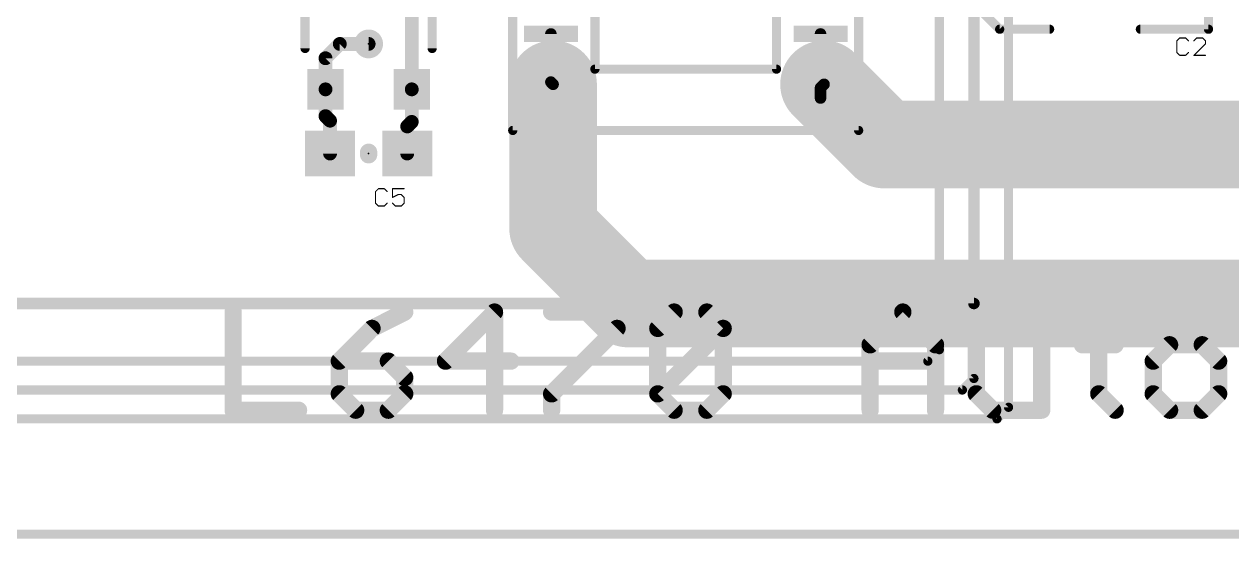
# Model space of a CAD drawing. Extents: x -0.1 to 74.4, y -25.4 to 49.6.
# Drawn here: x 24.8 to 51.4, y -0.1 to 11.23 of the extents above; entities that cross this region are included whole.
import ezdxf

# ---------------------------------------------------------------- set-up
doc = ezdxf.new("R2010")
doc.units = 0
for name, color, linetype in [('1', 12, 'CONTINUOUS'), ('15', 12, 'CONTINUOUS'), ('16', 132, 'CONTINUOUS'), ('18', 110, 'CONTINUOUS'), ('2', 132, 'CONTINUOUS'), ('20', 53, 'CONTINUOUS'), ('21', 41, 'CONTINUOUS'), ('23', 53, 'CONTINUOUS'), ('25', 253, 'CONTINUOUS')]:
    doc.layers.add(name, color=color, linetype=linetype)

# ---------------------------------------------------------------- blocks, each defined once
blk = doc.blocks.new('RECT')
blk.add_solid([(-0.5, -0.5), (0.5, -0.5), (-0.5, 0.5), (0.5, 0.5)])
blk = doc.blocks.new('ROUNDV')
at = {"const_width": 0.5}
blk.add_lwpolyline([(0, -0.25, 1), (0, 0.25, 1), (0, -0.25)], format="xyb", dxfattribs=at)

msp = doc.modelspace()

# ---------------------------------------------------------------- linework, layer by layer
at = {"layer": '1'}
for points, const_width in [([(33.335, 9.795), (33.335, 11.618)], 0.3048), ([(31.435, 10.48), (31.75, 10.795)], 0.3048), ([(31.75, 10.795), (32.385, 10.795)], 0.3048), ([(36.4, 11.015), (36.4, 9.955)], 0.254), ([(42.34, 11.015), (42.34, 9.828)], 0.254), ([(36.449, 6.731), (36.449, 9.906)], 1.9304), ([(43.744, 8.58), (42.418, 9.906)], 1.9304), ([(31.435, 9.795), (31.435, 10.48)], 0.3048), ([(31.435, 9.795), (31.435, 9.205)], 0.3048), ([(33.335, 9.795), (33.335, 9.078)], 0.3048), ([(36.4, 9.955), (36.449, 9.906)], 0.254), ([(42.34, 9.828), (42.418, 9.906)], 0.254), ([(42.34, 9.603), (42.34, 9.828)], 0.254), ([(31.435, 9.205), (31.535, 9.105)], 0.3048), ([(43.744, 8.58), (58.364, 8.58)], 1.9304), ([(31.535, 8.382), (31.535, 9.105)], 0.3048), ([(33.335, 9.078), (33.235, 8.978)], 0.3048), ([(33.235, 8.382), (33.235, 8.978)], 0.3048), ([(38.1, 5.08), (36.449, 6.731)], 1.9304), ([(63.5, 5.08), (38.1, 5.08)], 1.9304)]:
    msp.add_lwpolyline(points, dxfattribs=dict(at, const_width=const_width))
for points, const_width in [([(31.75, 10.8712, 1), (31.75, 10.7188)], 0.1524), ([(31.8039, 10.7411, 1), (31.6961, 10.8489)], 0.1524), ([(32.385, 10.7188, 1), (32.385, 10.8712)], 0.1524), ([(36.4635, 11.015, 1), (36.3365, 11.015)], 0.127), ([(42.4035, 11.015, 1), (42.2765, 11.015)], 0.127), ([(36.9316, 9.906, 1), (35.9664, 9.906)], 0.9652), ([(42.7592, 10.2472, 1), (42.0768, 9.5648)], 0.9652), ([(31.5112, 10.48, 1), (31.3588, 10.48)], 0.1524), ([(31.3811, 10.5339, 1), (31.4889, 10.4261)], 0.1524), ([(31.5112, 9.795, 1), (31.3588, 9.795)], 0.1524), ([(31.3588, 9.795, 1), (31.5112, 9.795)], 0.1524), ([(33.4112, 9.795, 1), (33.2588, 9.795)], 0.1524), ([(33.2588, 9.795, 1), (33.4112, 9.795)], 0.1524), ([(36.4449, 9.9999, 1), (36.3551, 9.9101)], 0.127), ([(36.3365, 9.955, 1), (36.4635, 9.955)], 0.127), ([(36.4041, 9.8611, 1), (36.4939, 9.9509)], 0.127), ([(42.4035, 9.828, 1), (42.2765, 9.828)], 0.127), ([(42.2951, 9.8729, 1), (42.3849, 9.7831)], 0.127), ([(42.2765, 9.828, 1), (42.4035, 9.828)], 0.127), ([(42.4629, 9.8611, 1), (42.3731, 9.9509)], 0.127), ([(42.2765, 9.603, 1), (42.4035, 9.603)], 0.127), ([(31.4889, 9.2589, 1), (31.3811, 9.1511)], 0.1524), ([(43.744, 9.0626, 1), (43.744, 8.0974)], 0.9652), ([(43.4028, 8.2388, 1), (44.0852, 8.9212)], 0.9652), ([(31.3588, 9.205, 1), (31.5112, 9.205)], 0.1524), ([(31.6112, 9.105, 1), (31.4588, 9.105)], 0.1524), ([(31.4811, 9.0511, 1), (31.5889, 9.1589)], 0.1524), ([(33.3112, 8.978, 1), (33.1588, 8.978)], 0.1524), ([(33.1811, 9.0319, 1), (33.2889, 8.9241)], 0.1524), ([(33.2588, 9.078, 1), (33.4112, 9.078)], 0.1524), ([(33.3889, 9.0241, 1), (33.2811, 9.1319)], 0.1524), ([(31.4588, 8.382, 1), (31.6112, 8.382)], 0.1524), ([(33.1588, 8.382, 1), (33.3112, 8.382)], 0.1524), ([(36.7902, 7.0722, 1), (36.1078, 6.3898)], 0.9652), ([(35.9664, 6.731, 1), (36.9316, 6.731)], 0.9652), ([(38.1, 5.5626, 1), (38.1, 4.5974)], 0.9652), ([(37.7588, 4.7388, 1), (38.4412, 5.4212)], 0.9652)]:
    msp.add_lwpolyline(points, format="xyb", dxfattribs=dict(at, const_width=const_width))
at = {"layer": '15'}
for points, const_width in [([(45.72, 5.08), (45.72, 21.59)], 0.254), ([(0, 5.08), (45.72, 5.08)], 0.254), ([(71.12, 0), (2.54, 0)], 0.2032)]:
    msp.add_lwpolyline(points, dxfattribs=dict(at, const_width=const_width))
at = {"layer": '15', "const_width": 0.127}
for points in [[(45.6565, 5.08, 1), (45.7835, 5.08)], [(45.72, 5.0165, 1), (45.72, 5.1435)]]:
    msp.add_lwpolyline(points, format="xyb", dxfattribs=at)
at = {"layer": '16', "const_width": 0.2032}
for points in [[(35.56, 8.89), (35.56, 21.59)], [(43.18, 21.59), (43.18, 8.89)], [(46.482, 13.97), (46.482, 2.794)], [(45.72, 13.462), (45.72, 3.429)], [(44.958, 12.965), (44.958, 4.064)], [(43.18, 8.89), (35.56, 8.89)], [(44.958, 4.064), (44.704, 3.81)], [(44.704, 3.81), (13.081, 3.81)], [(45.72, 3.429), (45.466, 3.175)], [(45.466, 3.175), (12.319, 3.175)], [(46.482, 2.794), (46.228, 2.54)], [(46.228, 2.54), (11.303, 2.54)], [(71.12, 0), (2.54, 0)]]:
    msp.add_lwpolyline(points, dxfattribs=at)
at = {"layer": '16', "const_width": 0.1016}
for points in [[(35.56, 8.9408, 1), (35.56, 8.8392)], [(35.5092, 8.89, 1), (35.6108, 8.89)], [(43.1292, 8.89, 1), (43.2308, 8.89)], [(43.18, 8.8392, 1), (43.18, 8.9408)], [(44.9072, 4.064, 1), (45.0088, 4.064)], [(44.9939, 4.0281, 1), (44.9221, 4.0999)], [(44.6681, 3.8459, 1), (44.7399, 3.7741)], [(44.704, 3.7592, 1), (44.704, 3.8608)], [(45.6692, 3.429, 1), (45.7708, 3.429)], [(45.7559, 3.3931, 1), (45.6841, 3.4649)], [(45.4301, 3.2109, 1), (45.5019, 3.1391)], [(45.466, 3.1242, 1), (45.466, 3.2258)], [(46.4312, 2.794, 1), (46.5328, 2.794)], [(46.5179, 2.7581, 1), (46.4461, 2.8299)], [(46.1921, 2.5759, 1), (46.2639, 2.5041)], [(46.228, 2.4892, 1), (46.228, 2.5908)]]:
    msp.add_lwpolyline(points, format="xyb", dxfattribs=at)
at = {"layer": '2', "const_width": 0.254}
for points in [[(45.72, 21.59), (45.72, 5.08)], [(45.72, 5.08), (10.16, 5.08)]]:
    msp.add_lwpolyline(points, dxfattribs=at)
at = {"layer": '2', "const_width": 0.127}
for points in [[(45.6565, 5.08, 1), (45.7835, 5.08)], [(45.72, 5.0165, 1), (45.72, 5.1435)]]:
    msp.add_lwpolyline(points, format="xyb", dxfattribs=at)
at = {"layer": '20', "const_width": 0.2032}
msp.add_lwpolyline([(71.12, 0), (2.54, 0)], dxfattribs=at)
at = {"layer": '21'}
for points, const_width in [([(37.37, 20.24), (37.37, 10.24)], 0.2032), ([(41.37, 20.24), (41.37, 10.24)], 0.2032), ([(50.887, 13.519), (50.887, 11.119)], 0.2032), ([(30.985, 11.495), (30.985, 10.695)], 0.2032), ([(33.785, 11.495), (33.785, 10.695)], 0.2032), ([(45.887, 11.519), (46.287, 11.119)], 0.2032), ([(46.287, 11.119), (47.387, 11.119)], 0.2032), ([(50.887, 11.119), (49.387, 11.119)], 0.2032), ([(41.37, 10.24), (37.37, 10.24)], 0.2032), ([(32.385, 8.3541), (32.385, 8.4099)], 0.381), ([(29.4005, 4.8913), (29.4005, 2.7305)], 0.381), ([(33.1799, 4.8913), (32.4596, 4.5312)], 0.381), ([(35.1585, 4.8913), (34.0781, 3.8109)], 0.381), ([(35.1585, 2.7305), (35.1585, 4.8913)], 0.381), ([(36.4169, 4.8913), (37.8575, 4.8913)], 0.381), ([(37.8575, 4.8913), (37.8575, 4.5312)], 0.381), ([(38.7557, 4.5312), (39.1158, 4.8913)], 0.381), ([(39.1158, 4.8913), (39.8361, 4.8913)], 0.381), ([(39.8361, 4.8913), (40.1962, 4.5312)], 0.381), ([(43.4333, 4.1711), (44.1536, 4.8913)], 0.381), ([(44.1536, 4.8913), (44.8738, 4.1711)], 0.381), ([(32.4596, 4.5312), (31.7393, 3.8109)], 0.381), ([(37.8575, 4.5312), (36.4169, 3.0906)], 0.381), ([(38.7557, 3.0906), (38.7557, 4.5312)], 0.381), ([(38.7557, 3.0906), (40.1962, 4.5312)], 0.381), ([(40.1962, 4.5312), (40.1962, 3.0906)], 0.381), ([(48.471, 4.5312), (48.471, 3.0906)], 0.381), ([(43.4333, 2.7305), (43.4333, 4.1711)], 0.381), ([(44.8738, 4.1711), (44.8738, 2.7305)], 0.381), ([(45.7721, 4.1711), (45.7721, 3.0906)], 0.381), ([(47.2126, 2.7305), (47.2126, 4.1711)], 0.381), ([(48.1109, 4.1711), (48.8312, 4.1711)], 0.381), ([(50.0302, 4.1711), (49.6701, 3.8109)], 0.381), ([(50.7505, 4.1711), (50.0302, 4.1711)], 0.381), ([(51.1106, 3.8109), (50.7505, 4.1711)], 0.381), ([(31.7393, 3.8109), (31.7393, 3.0906)], 0.381), ([(32.8197, 3.8109), (31.7393, 3.8109)], 0.381), ([(33.1799, 3.4508), (32.8197, 3.8109)], 0.381), ([(34.0781, 3.8109), (35.5187, 3.8109)], 0.381), ([(43.4333, 3.8109), (44.8738, 3.8109)], 0.381), ([(49.6701, 3.8109), (49.6701, 3.0906)], 0.381), ([(51.1106, 3.0906), (51.1106, 3.8109)], 0.381), ([(33.1799, 3.0906), (33.1799, 3.4508)], 0.381), ([(31.7393, 3.0906), (32.0994, 2.7305)], 0.381), ([(32.8197, 2.7305), (33.1799, 3.0906)], 0.381), ([(36.4169, 3.0906), (36.4169, 2.7305)], 0.381), ([(39.1158, 2.7305), (38.7557, 3.0906)], 0.381), ([(40.1962, 3.0906), (39.8361, 2.7305)], 0.381), ([(45.7721, 3.0906), (46.1322, 2.7305)], 0.381), ([(48.471, 3.0906), (48.8312, 2.7305)], 0.381), ([(49.6701, 3.0906), (50.0302, 2.7305)], 0.381), ([(50.7505, 2.7305), (51.1106, 3.0906)], 0.381), ([(29.4005, 2.7305), (30.8411, 2.7305)], 0.381), ([(32.0994, 2.7305), (32.8197, 2.7305)], 0.381), ([(39.8361, 2.7305), (39.1158, 2.7305)], 0.381), ([(46.1322, 2.7305), (47.2126, 2.7305)], 0.381), ([(50.0302, 2.7305), (50.7505, 2.7305)], 0.381)]:
    msp.add_lwpolyline(points, dxfattribs=dict(at, const_width=const_width))
for points, const_width in [([(46.287, 11.1698, 1), (46.287, 11.0682)], 0.1016), ([(46.2511, 11.0831, 1), (46.3229, 11.1549)], 0.1016), ([(47.387, 11.0682, 1), (47.387, 11.1698)], 0.1016), ([(49.387, 11.1698, 1), (49.387, 11.0682)], 0.1016), ([(50.887, 11.0682, 1), (50.887, 11.1698)], 0.1016), ([(50.8362, 11.119, 1), (50.9378, 11.119)], 0.1016), ([(30.9342, 10.695, 1), (31.0358, 10.695)], 0.1016), ([(33.7342, 10.695, 1), (33.8358, 10.695)], 0.1016), ([(37.37, 10.2908, 1), (37.37, 10.1892)], 0.1016), ([(37.3192, 10.24, 1), (37.4208, 10.24)], 0.1016), ([(41.3192, 10.24, 1), (41.4208, 10.24)], 0.1016), ([(41.37, 10.1892, 1), (41.37, 10.2908)], 0.1016), ([(32.4802, 8.4099, 1), (32.2897, 8.4099)], 0.1905), ([(32.2897, 8.3541, 1), (32.4802, 8.3541)], 0.1905), ([(29.4958, 4.8913, 1), (29.3053, 4.8913)], 0.1905), ([(33.2225, 4.8062, 1), (33.1373, 4.9765)], 0.1905), ([(35.2538, 4.8913, 1), (35.0633, 4.8913)], 0.1905), ([(35.2259, 4.824, 1), (35.0912, 4.9587)], 0.1905), ([(36.4169, 4.9866, 1), (36.4169, 4.7961)], 0.1905), ([(37.9527, 4.8913, 1), (37.7622, 4.8913)], 0.1905), ([(37.8575, 4.7961, 1), (37.8575, 4.9866)], 0.1905), ([(39.1158, 4.9866, 1), (39.1158, 4.7961)], 0.1905), ([(39.1832, 4.824, 1), (39.0485, 4.9587)], 0.1905), ([(39.9035, 4.9587, 1), (39.7688, 4.824)], 0.1905), ([(39.8361, 4.7961, 1), (39.8361, 4.9866)], 0.1905), ([(44.2209, 4.9587, 1), (44.0862, 4.824)], 0.1905), ([(44.2209, 4.824, 1), (44.0862, 4.9587)], 0.1905), ([(32.417, 4.6164, 1), (32.5022, 4.446)], 0.1905), ([(32.5269, 4.4639, 1), (32.3922, 4.5986)], 0.1905), ([(37.7622, 4.5312, 1), (37.9527, 4.5312)], 0.1905), ([(37.9248, 4.4639, 1), (37.7901, 4.5986)], 0.1905), ([(38.8509, 4.5312, 1), (38.6604, 4.5312)], 0.1905), ([(38.6883, 4.5986, 1), (38.823, 4.4639)], 0.1905), ([(40.2915, 4.5312, 1), (40.101, 4.5312)], 0.1905), ([(40.2636, 4.4639, 1), (40.1289, 4.5986)], 0.1905), ([(40.1289, 4.4639, 1), (40.2636, 4.5986)], 0.1905), ([(48.5663, 4.5312, 1), (48.3758, 4.5312)], 0.1905), ([(43.5285, 4.1711, 1), (43.338, 4.1711)], 0.1905), ([(43.3659, 4.2384, 1), (43.5006, 4.1037)], 0.1905), ([(44.9691, 4.1711, 1), (44.7786, 4.1711)], 0.1905), ([(44.8065, 4.1037, 1), (44.9412, 4.2384)], 0.1905), ([(45.8673, 4.1711, 1), (45.6768, 4.1711)], 0.1905), ([(47.3079, 4.1711, 1), (47.1174, 4.1711)], 0.1905), ([(48.1109, 4.2663, 1), (48.1109, 4.0758)], 0.1905), ([(48.8312, 4.0758, 1), (48.8312, 4.2663)], 0.1905), ([(50.0302, 4.2663, 1), (50.0302, 4.0758)], 0.1905), ([(50.0976, 4.1037, 1), (49.9629, 4.2384)], 0.1905), ([(50.8178, 4.2384, 1), (50.6831, 4.1037)], 0.1905), ([(50.7505, 4.0758, 1), (50.7505, 4.2663)], 0.1905), ([(31.8345, 3.8109, 1), (31.644, 3.8109)], 0.1905), ([(31.7393, 3.9062, 1), (31.7393, 3.7157)], 0.1905), ([(32.8871, 3.8783, 1), (32.7524, 3.7436)], 0.1905), ([(32.8197, 3.7157, 1), (32.8197, 3.9062)], 0.1905), ([(34.0781, 3.9062, 1), (34.0781, 3.7157)], 0.1905), ([(35.5187, 3.7157, 1), (35.5187, 3.9062)], 0.1905), ([(43.4333, 3.9062, 1), (43.4333, 3.7157)], 0.1905), ([(44.8738, 3.7157, 1), (44.8738, 3.9062)], 0.1905), ([(49.7653, 3.8109, 1), (49.5748, 3.8109)], 0.1905), ([(51.2059, 3.8109, 1), (51.0154, 3.8109)], 0.1905), ([(31.6719, 3.8783, 1), (31.8066, 3.7436)], 0.1905), ([(34.0107, 3.8783, 1), (34.1454, 3.7436)], 0.1905), ([(49.6027, 3.8783, 1), (49.7374, 3.7436)], 0.1905), ([(51.0433, 3.7436, 1), (51.178, 3.8783)], 0.1905), ([(33.2751, 3.4508, 1), (33.0846, 3.4508)], 0.1905), ([(33.1125, 3.3834, 1), (33.2472, 3.5181)], 0.1905), ([(31.8066, 3.158, 1), (31.6719, 3.0233)], 0.1905), ([(33.2472, 3.0233, 1), (33.1125, 3.158)], 0.1905), ([(36.5121, 3.0906, 1), (36.3216, 3.0906)], 0.1905), ([(36.3495, 3.158, 1), (36.4842, 3.0233)], 0.1905), ([(38.823, 3.158, 1), (38.6883, 3.0233)], 0.1905), ([(38.6883, 3.158, 1), (38.823, 3.0233)], 0.1905), ([(40.2636, 3.0233, 1), (40.1289, 3.158)], 0.1905), ([(45.8394, 3.158, 1), (45.7047, 3.0233)], 0.1905), ([(48.5384, 3.158, 1), (48.4037, 3.0233)], 0.1905), ([(49.7374, 3.158, 1), (49.6027, 3.0233)], 0.1905), ([(51.178, 3.0233, 1), (51.0433, 3.158)], 0.1905), ([(31.644, 3.0906, 1), (31.8345, 3.0906)], 0.1905), ([(33.0846, 3.0906, 1), (33.2751, 3.0906)], 0.1905), ([(38.6604, 3.0906, 1), (38.8509, 3.0906)], 0.1905), ([(40.101, 3.0906, 1), (40.2915, 3.0906)], 0.1905), ([(45.6768, 3.0906, 1), (45.8673, 3.0906)], 0.1905), ([(48.3758, 3.0906, 1), (48.5663, 3.0906)], 0.1905), ([(49.5748, 3.0906, 1), (49.7653, 3.0906)], 0.1905), ([(51.0154, 3.0906, 1), (51.2059, 3.0906)], 0.1905), ([(29.4005, 2.8258, 1), (29.4005, 2.6353)], 0.1905), ([(29.3053, 2.7305, 1), (29.4958, 2.7305)], 0.1905), ([(30.8411, 2.6353, 1), (30.8411, 2.8258)], 0.1905), ([(32.0994, 2.8258, 1), (32.0994, 2.6353)], 0.1905), ([(32.0321, 2.6631, 1), (32.1668, 2.7979)], 0.1905), ([(32.7524, 2.7979, 1), (32.8871, 2.6631)], 0.1905), ([(32.8197, 2.6353, 1), (32.8197, 2.8258)], 0.1905), ([(35.0633, 2.7305, 1), (35.2538, 2.7305)], 0.1905), ([(36.3216, 2.7305, 1), (36.5121, 2.7305)], 0.1905), ([(39.1158, 2.8258, 1), (39.1158, 2.6353)], 0.1905), ([(39.0485, 2.6631, 1), (39.1832, 2.7979)], 0.1905), ([(39.7688, 2.7979, 1), (39.9035, 2.6631)], 0.1905), ([(39.8361, 2.6353, 1), (39.8361, 2.8258)], 0.1905), ([(43.338, 2.7305, 1), (43.5285, 2.7305)], 0.1905), ([(44.7786, 2.7305, 1), (44.9691, 2.7305)], 0.1905), ([(46.1322, 2.8258, 1), (46.1322, 2.6353)], 0.1905), ([(46.0649, 2.6631, 1), (46.1996, 2.7979)], 0.1905), ([(47.1174, 2.7305, 1), (47.3079, 2.7305)], 0.1905), ([(47.2126, 2.6353, 1), (47.2126, 2.8258)], 0.1905), ([(48.7638, 2.6631, 1), (48.8985, 2.7979)], 0.1905), ([(50.0302, 2.8258, 1), (50.0302, 2.6353)], 0.1905), ([(49.9629, 2.6631, 1), (50.0976, 2.7979)], 0.1905), ([(50.6831, 2.7979, 1), (50.8178, 2.6631)], 0.1905), ([(50.7505, 2.6353, 1), (50.7505, 2.8258)], 0.1905)]:
    msp.add_lwpolyline(points, format="xyb", dxfattribs=dict(at, const_width=const_width))
at = {"layer": '23'}
for p in [(32.385, 10.795), (32.385, 8.382)]:
    msp.add_point(p, dxfattribs=at)
at = {"layer": '25', "const_width": 0.0254}
for points in [[(50.2548, 10.9256), (50.1913, 10.8621)], [(50.3819, 10.9256), (50.2548, 10.9256)], [(50.4455, 10.8621), (50.3819, 10.9256)], [(50.629, 10.9256), (50.5655, 10.8621)], [(50.7562, 10.9256), (50.629, 10.9256)], [(50.8197, 10.8621), (50.7562, 10.9256)], [(50.1913, 10.8621), (50.1913, 10.6079)], [(50.5655, 10.5443), (50.8197, 10.7985)], [(50.8197, 10.7985), (50.8197, 10.8621)], [(50.1913, 10.6079), (50.2548, 10.5443)], [(50.2548, 10.5443), (50.3819, 10.5443)], [(50.3819, 10.5443), (50.4455, 10.6079)], [(50.8197, 10.5443), (50.5655, 10.5443)], [(32.6018, 7.6076), (32.5383, 7.5441)], [(32.5383, 7.5441), (32.5383, 7.2899)], [(32.7289, 7.6076), (32.6018, 7.6076)], [(32.7925, 7.5441), (32.7289, 7.6076)], [(33.1667, 7.6076), (32.9125, 7.6076)], [(32.9125, 7.6076), (32.9125, 7.417)], [(32.9125, 7.417), (33.0396, 7.4805)], [(33.0396, 7.4805), (33.1032, 7.4805)], [(33.1032, 7.4805), (33.1667, 7.417)], [(32.5383, 7.2899), (32.6018, 7.2263)], [(32.6018, 7.2263), (32.7289, 7.2263)], [(32.7289, 7.2263), (32.7925, 7.2899)], [(32.976, 7.2263), (32.9125, 7.2899)], [(33.1032, 7.2263), (32.976, 7.2263)], [(33.1667, 7.2899), (33.1032, 7.2263)], [(33.1667, 7.417), (33.1667, 7.2899)]]:
    msp.add_lwpolyline(points, dxfattribs=at)
at = {"layer": '25', "const_width": 0.0127}
for points in [[(50.2548, 10.932, 1), (50.2548, 10.9193)], [(50.2593, 10.9211, 1), (50.2503, 10.9301)], [(50.3864, 10.9301, 1), (50.3775, 10.9211)], [(50.3819, 10.9193, 1), (50.3819, 10.932)], [(50.629, 10.932, 1), (50.629, 10.9193)], [(50.6335, 10.9211, 1), (50.6246, 10.9301)], [(50.7606, 10.9301, 1), (50.7517, 10.9211)], [(50.7562, 10.9193, 1), (50.7562, 10.932)], [(50.1976, 10.8621, 1), (50.1849, 10.8621)], [(50.1868, 10.8666, 1), (50.1958, 10.8576)], [(50.441, 10.8576, 1), (50.45, 10.8666)], [(50.561, 10.8666, 1), (50.57, 10.8576)], [(50.8261, 10.8621, 1), (50.8134, 10.8621)], [(50.8134, 10.7985, 1), (50.8261, 10.7985)], [(50.8152, 10.8576, 1), (50.8242, 10.8666)], [(50.8242, 10.794, 1), (50.8152, 10.803)], [(50.1958, 10.6123, 1), (50.1868, 10.6034)], [(50.1849, 10.6079, 1), (50.1976, 10.6079)], [(50.2548, 10.5506, 1), (50.2548, 10.538)], [(50.2503, 10.5398, 1), (50.2593, 10.5488)], [(50.3775, 10.5488, 1), (50.3864, 10.5398)], [(50.3819, 10.538, 1), (50.3819, 10.5506)], [(50.45, 10.6034, 1), (50.441, 10.6123)], [(50.561, 10.5488, 1), (50.57, 10.5398)], [(50.5655, 10.5506, 1), (50.5655, 10.538)], [(50.8197, 10.538, 1), (50.8197, 10.5506)], [(32.5446, 7.5441, 1), (32.5319, 7.5441)], [(32.5338, 7.5486, 1), (32.5428, 7.5396)], [(32.6018, 7.614, 1), (32.6018, 7.6013)], [(32.6063, 7.6031, 1), (32.5973, 7.6121)], [(32.7334, 7.6121, 1), (32.7245, 7.6031)], [(32.7289, 7.6013, 1), (32.7289, 7.614)], [(32.788, 7.5396, 1), (32.797, 7.5486)], [(32.9125, 7.614, 1), (32.9125, 7.6013)], [(32.9188, 7.6076, 1), (32.9061, 7.6076)], [(33.0396, 7.4869, 1), (33.0396, 7.4742)], [(33.0424, 7.4748, 1), (33.0368, 7.4862)], [(33.1076, 7.485, 1), (33.0987, 7.476)], [(33.1032, 7.4742, 1), (33.1032, 7.4869)], [(33.1667, 7.6013, 1), (33.1667, 7.614)], [(32.5428, 7.2943, 1), (32.5338, 7.2854)], [(32.5319, 7.2899, 1), (32.5446, 7.2899)], [(32.6018, 7.2327, 1), (32.6018, 7.2199)], [(32.5973, 7.2218, 1), (32.6063, 7.2308)], [(32.7245, 7.2308, 1), (32.7334, 7.2218)], [(32.7289, 7.2199, 1), (32.7289, 7.2327)], [(32.797, 7.2854, 1), (32.788, 7.2943)], [(32.9097, 7.4226, 1), (32.9153, 7.4113)], [(32.9061, 7.417, 1), (32.9188, 7.417)], [(32.917, 7.2943, 1), (32.908, 7.2854)], [(32.976, 7.2327, 1), (32.976, 7.2199)], [(32.9716, 7.2218, 1), (32.9805, 7.2308)], [(33.0987, 7.2308, 1), (33.1076, 7.2218)], [(33.1032, 7.2199, 1), (33.1032, 7.2327)], [(33.1731, 7.417, 1), (33.1604, 7.417)], [(33.1604, 7.2899, 1), (33.1731, 7.2899)], [(33.1622, 7.4125, 1), (33.1712, 7.4215)], [(33.1712, 7.2854, 1), (33.1622, 7.2943)]]:
    msp.add_lwpolyline(points, format="xyb", dxfattribs=at)

# ---------------------------------------------------------------- block references
at = {"layer": '1', "xscale": 0.36, "yscale": 1.19, "rotation": 270}
for p in [(36.4, 11.015), (42.34, 11.015)]:
    msp.add_blockref('RECT', p, dxfattribs=at)
at = {"layer": '1', "xscale": 0.8, "yscale": 0.9}
for p in [(31.435, 9.795), (33.335, 9.795)]:
    msp.add_blockref('RECT', p, dxfattribs=at)
at = {"layer": '1', "xscale": 1.1, "rotation": 180}
for p in [(31.535, 8.382), (33.235, 8.382)]:
    msp.add_blockref('RECT', p, dxfattribs=at)
at = {"layer": '18', "xscale": 0.635, "yscale": 0.635}
msp.add_blockref('ROUNDV', (32.385, 10.795), dxfattribs=at)
msp.add_blockref('ROUNDV', (32.385, 10.795), dxfattribs=at)

doc.saveas('drawing.dxf')
